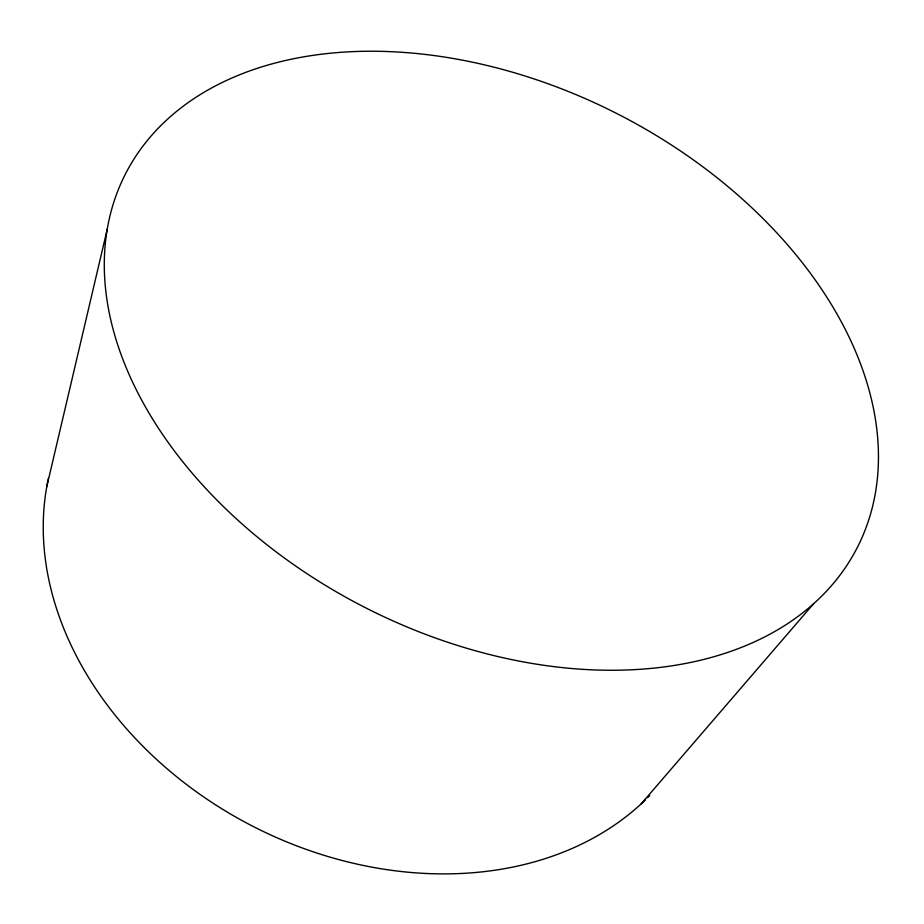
<?xml version="1.0" encoding="UTF-8"?>
<svg xmlns="http://www.w3.org/2000/svg" width="924" height="924" viewBox="0 0 924 924"><rect width="100%" height="100%" fill="white"/><g stroke="black" fill="none" stroke-linecap="round" stroke-linejoin="round"><path stroke-width="1.39" d="M46.731 486.89L107.184 229.452M641.244 803.811L813.513 603.822A410.822 277.212 27 0 0 516.135 73.273A410.822 277.212 27 0 0 144.444 405.139A410.822 277.212 27 0 0 813.513 603.822M649.745 795.552A348.36 271.714 27 0 1 647.655 797.655M645.553 799.734A348.36 271.714 27 0 1 244.941 822.129A348.36 271.714 27 0 1 48.429 478.274"/></g></svg>
